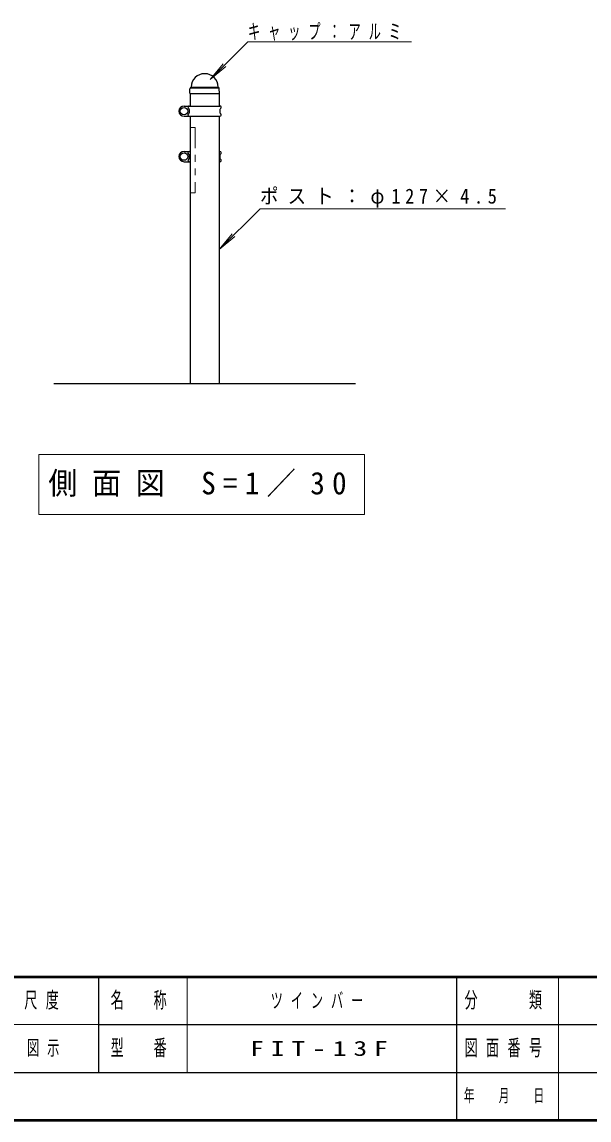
# Model space of a CAD drawing. Units: millimetres on the paper, with parts at other scales. Extents: x -365 to 0, y -61 to 257.
# Drawn here: x -193.7 to -110.5, y 0 to 161.1 of the extents above; entities that cross this region are included whole.
import ezdxf

# ---------------------------------------------------------------- set-up
doc = ezdxf.new("R2010")
doc.units = ezdxf.units.MM
doc.linetypes.add('USER3', pattern=[8, 3, -1, 1, -1, 1, -1])
doc.layers.add('LY_1', color=7, linetype='Continuous', lineweight=25)
doc.layers.add('LY_5', color=7, linetype='Continuous', lineweight=13)
doc.layers.add('LY_3', color=7, linetype='Continuous')
doc.styles.add('ＭＳ ゴシック', font='')
doc.styles.get('ＭＳ ゴシック').set_extended_font_data('MS Gothic')

msp = doc.modelspace()

# ---------------------------------------------------------------- linework, layer by layer
at = {"layer": 'LY_1', "lineweight": 13}
for p, q in [((-160.577, 158.221), (-166.142, 152.688)), ((-160.577, 158.221), (-136.577, 158.221)), ((-166.142, 152.688), (-164.207, 154.981)), ((-166.142, 152.688), (-163.838, 154.61)), ((-168.901, 151.546), (-164.96, 151.546)), ((-169.035, 151.394), (-164.826, 151.394)), ((-158.799, 133.734), (-164.814, 127.73)), ((-158.799, 133.734), (-122.799, 133.734)), ((-164.814, 127.73), (-162.884, 130.026)), ((-164.814, 127.73), (-162.514, 129.656)), ((-191.27, 97.668), (-191.27, 88.868)), ((-143.47, 97.668), (-191.27, 97.668)), ((-143.47, 88.868), (-143.47, 97.668)), ((-191.27, 88.868), (-143.47, 88.868))]:
    msp.add_line(p, q, dxfattribs=at)
at = {"layer": 'LY_1'}
for p, q in [((-169.045, 151.432), (-168.959, 151.517)), ((-164.817, 151.432), (-164.902, 151.517)), ((-169.097, 150.663), (-169.084, 151.34)), ((-169.081, 150.646), (-164.781, 150.646)), ((-169.047, 150.646), (-169.047, 148.796)), ((-164.814, 150.646), (-164.814, 148.796)), ((-164.764, 150.663), (-164.778, 151.34)), ((-169.959, 148.796), (-164.681, 148.796)), ((-169.181, 148.27), (-169.181, 147.823)), ((-164.681, 148.27), (-164.681, 147.823)), ((-169.959, 147.296), (-164.681, 147.296)), ((-169.047, 147.296), (-169.047, 108.046)), ((-164.814, 147.296), (-164.814, 108.046)), ((-169.959, 142.129), (-169.047, 142.129)), ((-164.814, 142.129), (-164.681, 142.129)), ((-169.959, 140.629), (-169.047, 140.629)), ((-169.181, 141.603), (-169.181, 141.156)), ((-164.814, 140.629), (-164.681, 140.629)), ((-164.681, 141.603), (-164.681, 141.156)), ((-144.814, 108.046), (-189.047, 108.046))]:
    msp.add_line(p, q, dxfattribs=at)
at = {"layer": 'LY_1', "linetype": 'USER3', "lineweight": 13}
for p, q in [((-169.047, 145.629), (-168.335, 145.629)), ((-168.335, 145.629), (-168.335, 136.046)), ((-169.047, 136.046), (-168.335, 136.046))]:
    msp.add_line(p, q, dxfattribs=at)
at = {"layer": 'LY_1'}
for centre in [(-169.959, 148.046), (-169.959, 141.379)]:
    msp.add_circle(centre, 0.549, dxfattribs=at)
for centre, radius, start, end in [((-166.931, 151.546), 2, 1.14005, 178.85842), ((-169.03, 151.588), 0.1, 315, 358.85842), ((-164.831, 151.588), 0.1, 181.14005, 225), ((-169.081, 150.663), 0.0167, 178.87801, 270), ((-168.95, 151.338), 0.133, 135, 178.99605), ((-164.911, 151.338), 0.133, 1.00395, 45), ((-164.781, 150.663), 0.0167, 270, 1.12199), ((-169.959, 148.046), 0.75, 90, 270), ((-169.181, 148.596), 0.2, 90, 242.96431), ((-169.347, 148.27), 0.167, 0, 62.96431), ((-164.681, 148.596), 0.2, 297.03569, 90), ((-164.514, 148.27), 0.167, 117.03569, 180), ((-169.181, 147.496), 0.2, 117.03569, 270), ((-169.347, 147.823), 0.167, 297.03569, 0), ((-164.514, 147.823), 0.167, 180, 242.96431), ((-164.681, 147.496), 0.2, 270, 62.96431), ((-169.959, 141.379), 0.75, 90, 270), ((-169.181, 141.929), 0.2, 90, 242.96431), ((-164.681, 141.929), 0.2, 297.03569, 90), ((-169.181, 140.829), 0.2, 117.03569, 270), ((-169.347, 141.603), 0.167, 0, 62.96431), ((-169.347, 141.156), 0.167, 297.03569, 0), ((-164.514, 141.603), 0.167, 117.03569, 180), ((-164.514, 141.156), 0.167, 180, 242.96431), ((-164.681, 140.829), 0.2, 270, 62.96431)]:
    msp.add_arc(centre, radius, start, end, dxfattribs=at)
at = {"layer": 'LY_5', "lineweight": 50}
for p, q in [((-365, 21), (0, 21)), ((-365, 0), (0, 0))]:
    msp.add_line(p, q, dxfattribs=at)
at = {"layer": 'LY_5', "lineweight": 25}
for p, q in [((-182.5, 21), (-182.5, 7)), ((-130, 21), (-130, 0)), ((-182.5, 14), (-70, 14)), ((-237.5, 7), (0, 7))]:
    msp.add_line(p, q, dxfattribs=at)
at = {"layer": 'LY_5'}
for p, q in [((-169.5, 21), (-169.5, 7)), ((-115, 21), (-115, 0)), ((-237.5, 14), (-182.5, 14))]:
    msp.add_line(p, q, dxfattribs=at)

# ---------------------------------------------------------------- texts
at = {"layer": 'LY_1', "style": 'ＭＳ ゴシック'}
for s, insert, char_height, attachment_point in [('\\T1.64;\\W0.6;キャップ：アルミ', (-160.577, 158.371), 2.199, 7), ('\\T1.5;\\W0.9;ポスト：φ127×4.5', (-158.799, 133.884), 2.199, 7), ('\\T1.5;\\W0.95;側面図\\~S=1／30', (-189.87, 93.268), 3.299, 4), ('\\T1.5;\\W1.35;FIT-13F', (-160.25, 10.5), 2.199, 4)]:
    msp.add_mtext(s, dxfattribs=dict(at, insert=insert, char_height=char_height, attachment_point=attachment_point))
at = {"layer": 'LY_3', "char_height": 2.199, "attachment_point": 4, "style": 'ＭＳ ゴシック'}
for s, insert in [('\\T1.64;\\W0.6;ツインバー', (-157.25, 17.5)), ('\\T1.64;\\W0.6;図示', (-193, 10.5))]:
    msp.add_mtext(s, dxfattribs=dict(at, insert=insert))
at = {"layer": 'LY_5', "attachment_point": 5, "style": 'ＭＳ ゴシック'}
for s, insert, char_height in [('\\T1.64;\\W0.6;尺度', (-190.25, 17.5), 2.346), ('\\T1.64;\\W0.6;名\u3000称', (-176, 17.5), 2.346), ('\\T1.64;\\W0.6;分\u3000\u3000類', (-122.5, 17.5), 2.346), ('\\T1.64;\\W0.6;型\u3000番', (-176, 10.5), 2.346), ('\\T1.64;\\W0.6;図面番号', (-122.5, 10.5), 2.346), ('\\T1.64;\\W0.6;年\u3000月\u3000日', (-122.5, 3.5), 1.906)]:
    msp.add_mtext(s, dxfattribs=dict(at, insert=insert, char_height=char_height))

doc.saveas('drawing.dxf')
